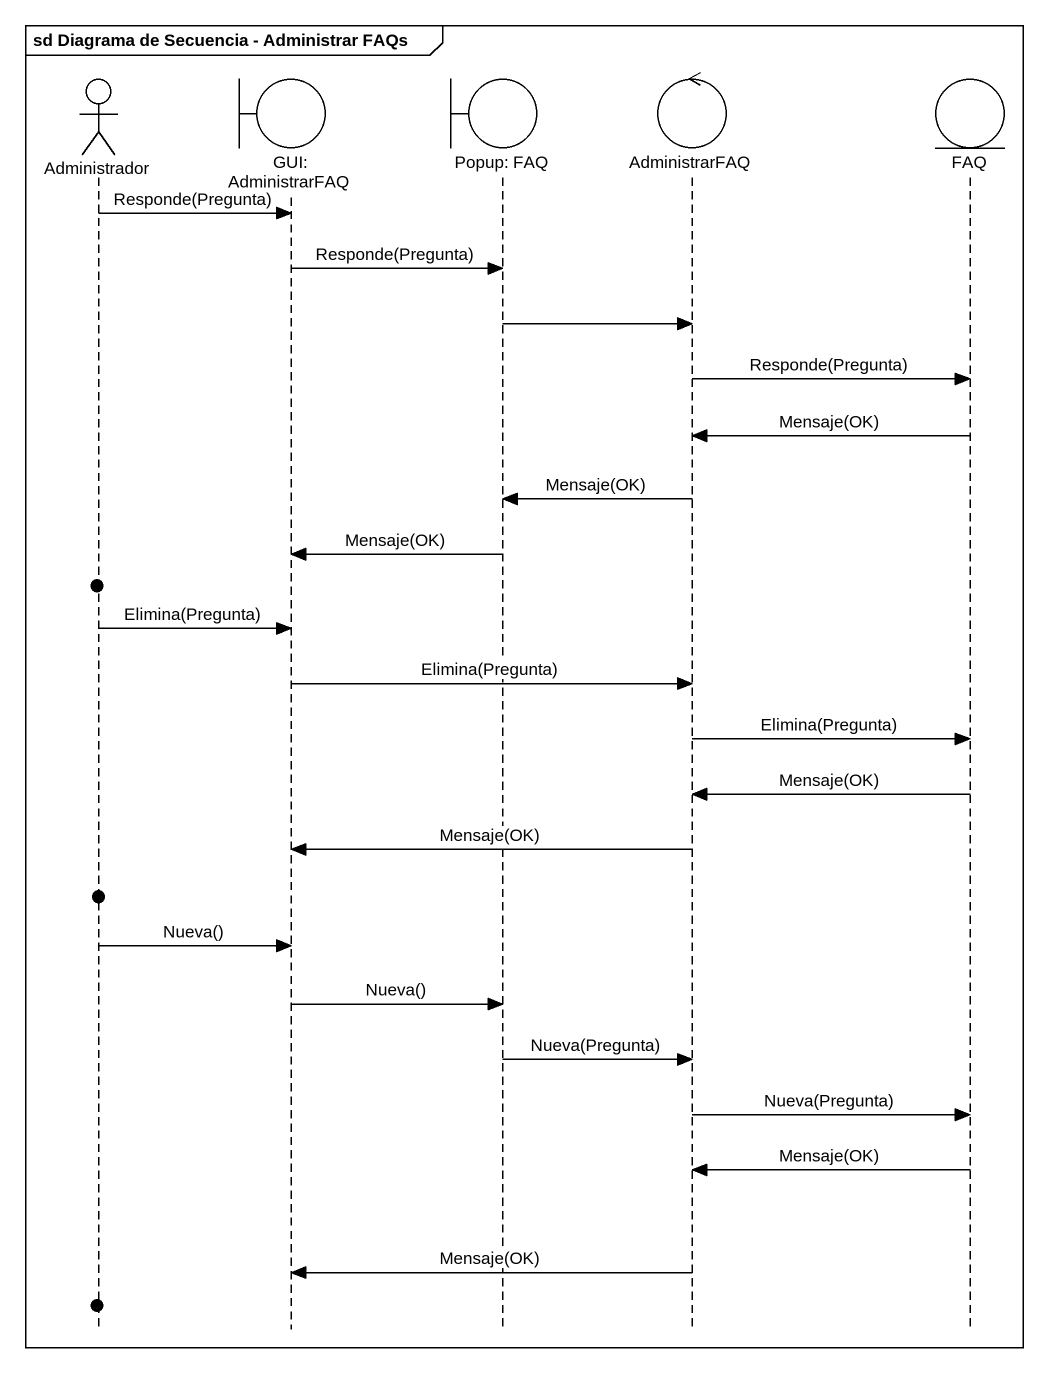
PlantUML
@startuml
mainframe sd Diagrama de Secuencia - Administrar FAQs
hide footbox
actor Administrador
boundary "GUI: AdministrarFAQ" as GUI_AdministrarFAQ
boundary "Popup: FAQ" as Popup_FAQ
control AdministrarFAQ
entity FAQ

Administrador -> GUI_AdministrarFAQ : Responde(Pregunta)
GUI_AdministrarFAQ -> Popup_FAQ : Responde(Pregunta)
Popup_FAQ -> AdministrarFAQ
AdministrarFAQ -> FAQ : Responde(Pregunta)
FAQ -> AdministrarFAQ : Mensaje(OK)
AdministrarFAQ -> Popup_FAQ : Mensaje(OK)
Popup_FAQ -> GUI_AdministrarFAQ : Mensaje(OK)
Administrador -> GUI_AdministrarFAQ : Elimina(Pregunta)
GUI_AdministrarFAQ -> AdministrarFAQ : Elimina(Pregunta)
AdministrarFAQ -> FAQ : Elimina(Pregunta)
FAQ -> AdministrarFAQ : Mensaje(OK)
AdministrarFAQ -> GUI_AdministrarFAQ : Mensaje(OK)
Administrador -> GUI_AdministrarFAQ : Nueva()
GUI_AdministrarFAQ -> Popup_FAQ : Nueva()
Popup_FAQ -> AdministrarFAQ : Nueva(Pregunta)
AdministrarFAQ -> FAQ : Nueva(Pregunta)
FAQ -> AdministrarFAQ : Mensaje(OK)
AdministrarFAQ -> GUI_AdministrarFAQ : Mensaje(OK)
@enduml
